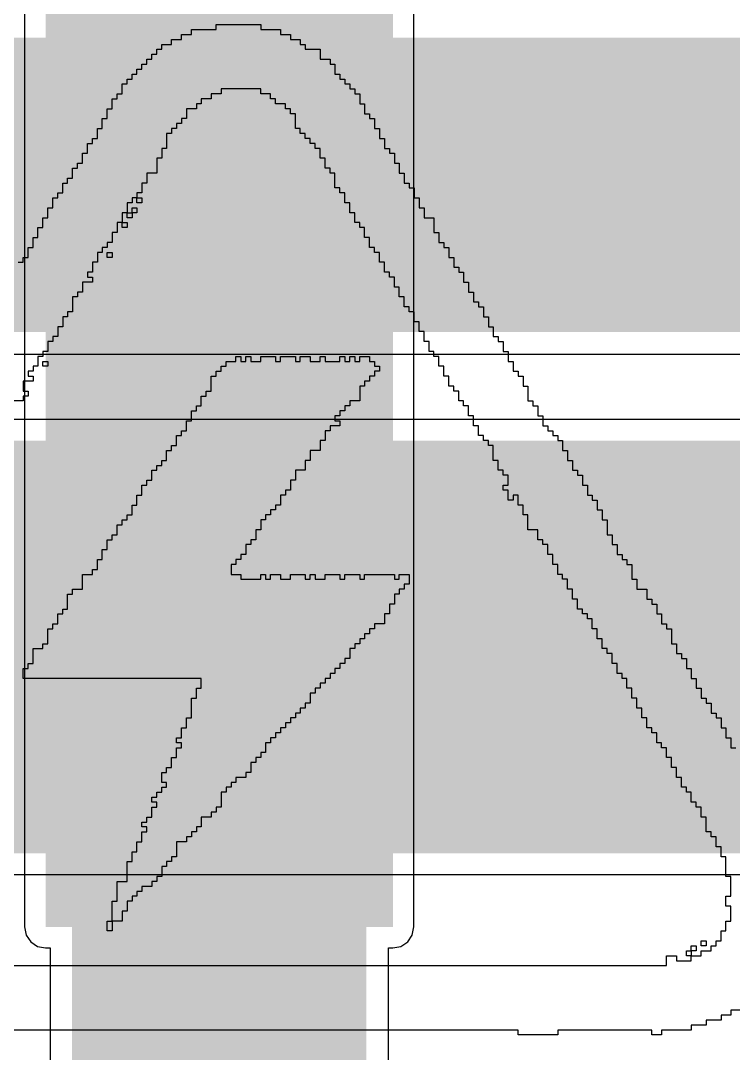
# Model space of a CAD drawing. Header units: millimetres. Extents: x -0.16 to 4.85, y -0.01 to 3.83.
# Drawn here: x 0.8255 to 1.0677, y 0.6961 to 1.0468 of the extents above; entities that cross this region are included whole.
import ezdxf

# ---------------------------------------------------------------- set-up
doc = ezdxf.new("R2010")
doc.units = ezdxf.units.MM
doc.header["$MEASUREMENT"] = 0
for name, color, linetype in [('BottomLayer', 5, 'Continuous'), ('TopLayer', 1, 'Continuous'), ('TopOverlay', 2, 'Continuous')]:
    doc.layers.add(name, color=color, linetype=linetype)

msp = doc.modelspace()

# ---------------------------------------------------------------- hatches: boundary and pattern name
at = {"layer": 'BottomLayer'}
msp.add_hatch(color=5, dxfattribs=at).paths.add_polyline_path([(1.265, 0.90413), (0.75502, 0.90413), (0.75502, 0.764), (1.265, 0.764)])
at = {"layer": 'TopLayer'}
msp.add_hatch(color=1, dxfattribs=at).paths.add_polyline_path([(0.952, 0.739), (0.952, 1.91197), (0.834, 1.91197), (0.834, 0.739)])

# ---------------------------------------------------------------- linework, layer by layer
at = {"layer": 'BottomLayer'}
for p, q in [((0.75681, 0.93351), (1.56603, 0.93351)), ((1.265, 0.91127), (0.75502, 0.91127)), ((0.75502, 0.75686), (1.265, 0.75686))]:
    msp.add_line(p, q, dxfattribs=at)
at = {"layer": 'BottomLayer', "const_width": 0.1}
msp.add_lwpolyline([(0.733, 0.991), (1.58984, 0.991)], dxfattribs=at)
at = {"layer": 'TopLayer'}
for p, q in [((0.82686, 1.82686), (0.82686, 0.739)), ((0.95914, 0.739), (0.95914, 1.11754)), ((0.82686, 0.739), (0.82741, 0.73627)), ((0.95859, 0.73627), (0.95914, 0.739)), ((0.82741, 0.73627), (0.82895, 0.73395)), ((0.82895, 0.73395), (0.83127, 0.73241)), ((0.95473, 0.73241), (0.95705, 0.73395)), ((0.95705, 0.73395), (0.95859, 0.73627)), ((0.83127, 0.73241), (0.834, 0.73186)), ((0.834, 0.73186), (0.83551, 0.73186)), ((0.83551, 0.73186), (0.83551, 0.648)), ((0.95049, 0.67181), (0.95049, 0.73186)), ((0.95049, 0.73186), (0.952, 0.73186)), ((0.952, 0.73186), (0.95473, 0.73241))]:
    msp.add_line(p, q, dxfattribs=at)
at = {"layer": 'TopLayer', "const_width": 0.1}
for points in [[(0.893, 0.648), (0.893, 1.32548)], [(0.893, 0.648), (1.141, 0.4)]]:
    msp.add_lwpolyline(points, dxfattribs=at)
at = {"layer": 'TopLayer', "const_width": 0.05}
msp.add_lwpolyline([(0.868, 0.648, 1), (0.918, 0.648, 1)], format="xyb", close=True, dxfattribs=at)
msp.add_lwpolyline([(0.868, 0.648, 1), (0.918, 0.648, 1)], format="xyb", close=True, dxfattribs=at)
at = {"layer": 'TopOverlay'}
for p, q in [((0.89194, 1.04377), (0.89194, 1.04545)), ((0.89194, 1.04545), (0.90708, 1.04545)), ((0.90708, 1.04545), (0.90708, 1.04377)), ((0.88017, 1.0404), (0.88017, 1.04208)), ((0.88017, 1.04208), (0.88353, 1.04208)), ((0.88353, 1.04208), (0.88353, 1.04377)), ((0.88353, 1.04377), (0.89194, 1.04377)), ((0.90708, 1.04377), (0.91381, 1.04377)), ((0.91381, 1.04377), (0.91381, 1.04208)), ((0.91381, 1.04208), (0.91717, 1.04208)), ((0.91717, 1.04208), (0.91717, 1.0404)), ((0.87344, 1.03704), (0.87344, 1.03872)), ((0.87344, 1.03872), (0.8768, 1.03872)), ((0.8768, 1.03872), (0.8768, 1.0404)), ((0.8768, 1.0404), (0.88017, 1.0404)), ((0.91717, 1.0404), (0.92054, 1.0404)), ((0.92054, 1.0404), (0.92054, 1.03872)), ((0.92054, 1.03872), (0.92222, 1.03872)), ((0.92222, 1.03872), (0.92222, 1.03704)), ((0.87008, 1.03367), (0.87008, 1.03536)), ((0.87008, 1.03536), (0.87176, 1.03536)), ((0.87176, 1.03536), (0.87176, 1.03704)), ((0.87176, 1.03704), (0.87344, 1.03704)), ((0.92222, 1.03704), (0.92726, 1.03704)), ((0.92726, 1.03704), (0.92726, 1.03367)), ((0.86671, 1.03031), (0.86671, 1.03199)), ((0.86671, 1.03199), (0.86839, 1.03199)), ((0.86839, 1.03199), (0.86839, 1.03367)), ((0.86839, 1.03367), (0.87008, 1.03367)), ((0.92726, 1.03367), (0.93063, 1.03367)), ((0.93063, 1.03367), (0.93063, 1.03199)), ((0.93063, 1.03199), (0.93231, 1.03199)), ((0.93231, 1.03199), (0.93231, 1.02863)), ((0.86335, 1.02695), (0.86335, 1.02863)), ((0.86335, 1.02863), (0.86503, 1.02863)), ((0.86503, 1.02863), (0.86503, 1.03031)), ((0.86503, 1.03031), (0.86671, 1.03031)), ((0.93231, 1.02863), (0.93399, 1.02863)), ((0.93399, 1.02863), (0.93399, 1.02695)), ((0.85998, 1.0219), (0.85998, 1.02526)), ((0.85998, 1.02526), (0.86167, 1.02526)), ((0.86167, 1.02526), (0.86167, 1.02695)), ((0.86167, 1.02695), (0.86335, 1.02695)), ((0.93399, 1.02695), (0.93567, 1.02695)), ((0.93567, 1.02695), (0.93567, 1.02526)), ((0.93567, 1.02526), (0.93736, 1.02526)), ((0.93736, 1.02526), (0.93736, 1.02358)), ((0.8583, 1.02022), (0.8583, 1.0219)), ((0.8583, 1.0219), (0.85998, 1.0219)), ((0.89362, 1.0219), (0.89026, 1.0219)), ((0.89026, 1.0219), (0.89026, 1.02022)), ((0.90708, 1.02358), (0.89362, 1.02358)), ((0.89362, 1.02358), (0.89362, 1.0219)), ((0.90708, 1.0219), (0.90708, 1.02358)), ((0.91044, 1.0219), (0.90708, 1.0219)), ((0.91044, 1.02022), (0.91044, 1.0219)), ((0.93736, 1.02358), (0.93904, 1.02358)), ((0.93904, 1.02358), (0.93904, 1.0219)), ((0.93904, 1.0219), (0.94072, 1.0219)), ((0.94072, 1.0219), (0.94072, 1.01854)), ((0.85662, 1.01685), (0.85662, 1.02022)), ((0.85662, 1.02022), (0.8583, 1.02022)), ((0.8869, 1.01854), (0.88521, 1.01854)), ((0.88521, 1.01854), (0.88521, 1.01685)), ((0.89026, 1.02022), (0.8869, 1.02022)), ((0.8869, 1.02022), (0.8869, 1.01854)), ((0.91213, 1.02022), (0.91044, 1.02022)), ((0.91213, 1.01854), (0.91213, 1.02022)), ((0.91549, 1.01854), (0.91213, 1.01854)), ((0.91549, 1.01685), (0.91549, 1.01854)), ((0.94072, 1.01854), (0.9424, 1.01854)), ((0.9424, 1.01854), (0.9424, 1.01517)), ((0.85326, 1.01013), (0.85326, 1.01349)), ((0.85326, 1.01349), (0.85494, 1.01349)), ((0.85494, 1.01349), (0.85494, 1.01685)), ((0.85494, 1.01685), (0.85662, 1.01685)), ((0.88185, 1.01349), (0.88017, 1.01349)), ((0.88017, 1.01349), (0.88017, 1.01181)), ((0.88521, 1.01685), (0.88185, 1.01685)), ((0.88185, 1.01685), (0.88185, 1.01349)), ((0.91717, 1.01685), (0.91549, 1.01685)), ((0.91717, 1.01517), (0.91717, 1.01685)), ((0.91885, 1.01517), (0.91717, 1.01517)), ((0.91885, 1.01013), (0.91885, 1.01517)), ((0.9424, 1.01517), (0.94408, 1.01517)), ((0.94408, 1.01517), (0.94408, 1.01349)), ((0.94408, 1.01349), (0.94577, 1.01349)), ((0.94577, 1.01349), (0.94577, 1.01013)), ((0.85157, 1.00676), (0.85157, 1.01013)), ((0.85157, 1.01013), (0.85326, 1.01013)), ((0.87849, 1.01013), (0.8768, 1.01013)), ((0.8768, 1.01013), (0.8768, 1.00844)), ((0.88017, 1.01181), (0.87849, 1.01181)), ((0.87849, 1.01181), (0.87849, 1.01013)), ((0.92054, 1.01013), (0.91885, 1.01013)), ((0.92054, 1.00844), (0.92054, 1.01013)), ((0.94577, 1.01013), (0.94745, 1.01013)), ((0.94745, 1.01013), (0.94745, 1.00676)), ((0.84989, 1.00508), (0.84989, 1.00676)), ((0.84989, 1.00676), (0.85157, 1.00676)), ((0.8768, 1.00844), (0.87512, 1.00844)), ((0.87512, 1.00844), (0.87512, 1.0034)), ((0.92222, 1.00844), (0.92054, 1.00844)), ((0.92222, 1.00676), (0.92222, 1.00844)), ((0.9239, 1.00676), (0.92222, 1.00676)), ((0.9239, 1.00508), (0.9239, 1.00676)), ((0.94745, 1.00676), (0.94913, 1.00676)), ((0.94913, 1.00676), (0.94913, 1.0034)), ((0.84821, 1.00172), (0.84821, 1.00508)), ((0.84821, 1.00508), (0.84989, 1.00508)), ((0.87512, 1.0034), (0.87344, 1.0034)), ((0.87344, 1.0034), (0.87344, 1.00003)), ((0.92558, 1.00508), (0.9239, 1.00508)), ((0.92558, 1.0034), (0.92558, 1.00508)), ((0.92726, 1.0034), (0.92558, 1.0034)), ((0.92726, 1.00003), (0.92726, 1.0034)), ((0.94913, 1.0034), (0.95081, 1.0034)), ((0.95081, 1.0034), (0.95081, 1.00172)), ((0.84653, 0.99835), (0.84653, 1.00172)), ((0.84653, 1.00172), (0.84821, 1.00172)), ((0.87344, 1.00003), (0.87176, 1.00003)), ((0.87176, 1.00003), (0.87176, 0.99499)), ((0.92895, 1.00003), (0.92726, 1.00003)), ((0.92895, 0.99667), (0.92895, 1.00003)), ((0.95081, 1.00172), (0.95249, 1.00172)), ((0.95249, 1.00172), (0.95249, 0.99835)), ((0.84316, 0.99331), (0.84316, 0.99667)), ((0.84316, 0.99667), (0.84485, 0.99667)), ((0.84485, 0.99667), (0.84485, 0.99835)), ((0.84485, 0.99835), (0.84653, 0.99835)), ((0.93063, 0.99667), (0.92895, 0.99667)), ((0.93063, 0.99499), (0.93063, 0.99667)), ((0.95249, 0.99835), (0.95418, 0.99835)), ((0.95418, 0.99835), (0.95418, 0.99499)), ((0.84148, 0.99162), (0.84148, 0.99331)), ((0.84148, 0.99331), (0.84316, 0.99331)), ((0.87176, 0.99499), (0.86839, 0.99499)), ((0.86839, 0.99499), (0.86839, 0.99162)), ((0.93231, 0.99499), (0.93063, 0.99499)), ((0.93231, 0.98994), (0.93231, 0.99499)), ((0.95418, 0.99499), (0.95586, 0.99499)), ((0.95586, 0.99499), (0.95586, 0.99162)), ((0.8398, 0.98826), (0.8398, 0.99162)), ((0.8398, 0.99162), (0.84148, 0.99162)), ((0.86839, 0.99162), (0.86671, 0.99162)), ((0.86671, 0.99162), (0.86671, 0.98826)), ((0.93399, 0.98994), (0.93231, 0.98994)), ((0.93399, 0.98826), (0.93399, 0.98994)), ((0.95586, 0.99162), (0.95754, 0.99162)), ((0.95754, 0.99162), (0.95754, 0.98994)), ((0.95754, 0.98994), (0.95922, 0.98994)), ((0.95922, 0.98994), (0.95922, 0.98658)), ((0.83644, 0.98321), (0.83644, 0.98658)), ((0.83644, 0.98658), (0.83812, 0.98658)), ((0.83812, 0.98658), (0.83812, 0.98826)), ((0.83812, 0.98826), (0.8398, 0.98826)), ((0.86503, 0.98658), (0.86335, 0.98658)), ((0.86335, 0.98658), (0.86335, 0.9849)), ((0.86671, 0.98826), (0.86503, 0.98826)), ((0.86503, 0.98826), (0.86503, 0.98658)), ((0.86503, 0.98658), (0.86671, 0.98658)), ((0.86503, 0.9849), (0.86503, 0.98658)), ((0.86671, 0.98658), (0.86671, 0.9849)), ((0.93567, 0.98826), (0.93399, 0.98826)), ((0.93567, 0.9849), (0.93567, 0.98826)), ((0.95922, 0.98658), (0.9609, 0.98658)), ((0.9609, 0.98658), (0.9609, 0.98321)), ((0.83475, 0.97985), (0.83475, 0.98321)), ((0.83475, 0.98321), (0.83644, 0.98321)), ((0.86335, 0.9849), (0.86167, 0.9849)), ((0.86167, 0.9849), (0.86167, 0.98153)), ((0.86335, 0.98153), (0.86335, 0.98321)), ((0.86335, 0.98321), (0.86503, 0.98321)), ((0.86671, 0.9849), (0.86503, 0.9849)), ((0.86503, 0.98321), (0.86503, 0.98153)), ((0.93736, 0.9849), (0.93567, 0.9849)), ((0.93736, 0.98153), (0.93736, 0.9849)), ((0.9609, 0.98321), (0.96259, 0.98321)), ((0.96259, 0.98321), (0.96259, 0.97985)), ((0.83307, 0.97649), (0.83307, 0.97985)), ((0.83307, 0.97985), (0.83475, 0.97985)), ((0.86167, 0.98153), (0.85998, 0.98153)), ((0.85998, 0.98153), (0.85998, 0.97817)), ((0.86167, 0.97985), (0.86167, 0.98153)), ((0.86167, 0.98153), (0.86335, 0.98153)), ((0.86335, 0.97985), (0.86167, 0.97985)), ((0.86503, 0.98153), (0.86335, 0.98153)), ((0.86335, 0.98153), (0.86335, 0.97985)), ((0.93904, 0.98153), (0.93736, 0.98153)), ((0.93904, 0.97817), (0.93904, 0.98153)), ((0.96259, 0.97985), (0.96595, 0.97985)), ((0.96595, 0.97985), (0.96595, 0.9748)), ((0.83139, 0.97312), (0.83139, 0.97649)), ((0.83139, 0.97649), (0.83307, 0.97649)), ((0.85998, 0.97817), (0.8583, 0.97817)), ((0.8583, 0.97817), (0.8583, 0.9748)), ((0.85998, 0.97649), (0.85998, 0.97817)), ((0.85998, 0.97817), (0.86167, 0.97817)), ((0.86167, 0.97649), (0.85998, 0.97649)), ((0.86167, 0.97817), (0.86167, 0.97649)), ((0.94072, 0.97817), (0.93904, 0.97817)), ((0.94072, 0.97649), (0.94072, 0.97817)), ((0.9424, 0.97649), (0.94072, 0.97649)), ((0.9424, 0.97312), (0.9424, 0.97649)), ((0.82971, 0.96976), (0.82971, 0.97312)), ((0.82971, 0.97312), (0.83139, 0.97312)), ((0.85662, 0.97144), (0.85494, 0.97144)), ((0.85494, 0.97144), (0.85494, 0.96976)), ((0.8583, 0.9748), (0.85662, 0.9748)), ((0.85662, 0.9748), (0.85662, 0.97144)), ((0.94408, 0.97312), (0.9424, 0.97312)), ((0.94408, 0.96976), (0.94408, 0.97312)), ((0.96595, 0.9748), (0.96763, 0.9748)), ((0.96763, 0.9748), (0.96763, 0.97144)), ((0.96763, 0.97144), (0.96931, 0.97144)), ((0.96931, 0.97144), (0.96931, 0.96976)), ((0.82803, 0.96639), (0.82803, 0.96976)), ((0.82803, 0.96976), (0.82971, 0.96976)), ((0.85326, 0.96808), (0.85157, 0.96808)), ((0.85157, 0.96808), (0.85157, 0.96471)), ((0.85494, 0.96976), (0.85326, 0.96976)), ((0.85326, 0.96976), (0.85326, 0.96808)), ((0.85494, 0.96639), (0.85494, 0.96808)), ((0.85494, 0.96808), (0.85662, 0.96808)), ((0.85662, 0.96808), (0.85662, 0.96639)), ((0.94577, 0.96976), (0.94408, 0.96976)), ((0.94577, 0.96808), (0.94577, 0.96976)), ((0.94745, 0.96808), (0.94577, 0.96808)), ((0.94745, 0.96471), (0.94745, 0.96808)), ((0.96931, 0.96976), (0.971, 0.96976)), ((0.971, 0.96976), (0.971, 0.96639)), ((0.82466, 0.96471), (0.82634, 0.96471)), ((0.82634, 0.96471), (0.82634, 0.96639)), ((0.82634, 0.96639), (0.82803, 0.96639)), ((0.85157, 0.96471), (0.84989, 0.96471)), ((0.84989, 0.96471), (0.84989, 0.96135)), ((0.85662, 0.96639), (0.85494, 0.96639)), ((0.94913, 0.96471), (0.94745, 0.96471)), ((0.94913, 0.96135), (0.94913, 0.96471)), ((0.971, 0.96639), (0.97268, 0.96639)), ((0.97268, 0.96639), (0.97268, 0.96303)), ((0.84989, 0.96135), (0.84821, 0.96135)), ((0.84821, 0.96135), (0.84821, 0.95967)), ((0.95081, 0.96135), (0.94913, 0.96135)), ((0.95081, 0.95967), (0.95081, 0.96135)), ((0.97268, 0.96303), (0.97436, 0.96303)), ((0.97436, 0.96303), (0.97436, 0.96135)), ((0.97436, 0.96135), (0.97604, 0.96135)), ((0.97604, 0.96135), (0.97604, 0.95798)), ((0.84989, 0.95798), (0.84653, 0.95798)), ((0.84653, 0.95798), (0.84653, 0.95462)), ((0.84821, 0.95967), (0.84989, 0.95967)), ((0.84989, 0.95967), (0.84989, 0.95798)), ((0.95249, 0.95967), (0.95081, 0.95967)), ((0.95249, 0.9563), (0.95249, 0.95967)), ((0.97604, 0.95798), (0.97772, 0.95798)), ((0.97772, 0.95798), (0.97772, 0.95462)), ((0.84653, 0.95462), (0.84485, 0.95462)), ((0.84485, 0.95462), (0.84485, 0.95294)), ((0.95418, 0.9563), (0.95249, 0.9563)), ((0.95418, 0.95294), (0.95418, 0.9563)), ((0.97772, 0.95462), (0.97941, 0.95462)), ((0.97941, 0.95462), (0.97941, 0.95126)), ((0.84485, 0.95294), (0.84316, 0.95294)), ((0.84316, 0.95294), (0.84316, 0.94789)), ((0.95586, 0.95294), (0.95418, 0.95294)), ((0.95586, 0.94957), (0.95586, 0.95294)), ((0.97941, 0.95126), (0.98109, 0.95126)), ((0.98109, 0.95126), (0.98109, 0.94957)), ((0.84316, 0.94789), (0.84148, 0.94789)), ((0.84148, 0.94789), (0.84148, 0.94621)), ((0.95754, 0.94957), (0.95586, 0.94957)), ((0.95754, 0.94789), (0.95754, 0.94957)), ((0.95922, 0.94789), (0.95754, 0.94789)), ((0.95922, 0.94453), (0.95922, 0.94789)), ((0.98109, 0.94957), (0.98277, 0.94957)), ((0.98277, 0.94957), (0.98277, 0.94621)), ((0.84148, 0.94621), (0.8398, 0.94621)), ((0.8398, 0.94621), (0.8398, 0.94285)), ((0.9609, 0.94453), (0.95922, 0.94453)), ((0.9609, 0.94116), (0.9609, 0.94453)), ((0.98277, 0.94621), (0.98445, 0.94621)), ((0.98445, 0.94621), (0.98445, 0.94285)), ((0.8398, 0.94285), (0.83812, 0.94285)), ((0.83812, 0.94285), (0.83812, 0.93948)), ((0.96259, 0.94116), (0.9609, 0.94116)), ((0.96259, 0.9378), (0.96259, 0.94116)), ((0.98445, 0.94285), (0.98613, 0.94285)), ((0.98613, 0.94285), (0.98613, 0.93948)), ((0.83644, 0.9378), (0.83475, 0.9378)), ((0.83475, 0.9378), (0.83475, 0.93444)), ((0.83812, 0.93948), (0.83644, 0.93948)), ((0.83644, 0.93948), (0.83644, 0.9378)), ((0.96427, 0.9378), (0.96259, 0.9378)), ((0.96427, 0.93444), (0.96427, 0.9378)), ((0.98613, 0.93948), (0.98782, 0.93948)), ((0.98782, 0.93948), (0.98782, 0.9378)), ((0.98782, 0.9378), (0.9895, 0.9378)), ((0.9895, 0.9378), (0.9895, 0.93444)), ((0.83475, 0.93444), (0.83307, 0.93444)), ((0.83307, 0.93444), (0.83307, 0.93275)), ((0.96595, 0.93444), (0.96427, 0.93444)), ((0.96595, 0.93275), (0.96595, 0.93444)), ((0.9895, 0.93444), (0.99118, 0.93444)), ((0.99118, 0.93444), (0.99118, 0.93107)), ((0.83139, 0.92939), (0.82971, 0.92939)), ((0.82971, 0.92939), (0.82971, 0.92771)), ((0.83307, 0.93275), (0.83139, 0.93275)), ((0.83139, 0.93275), (0.83139, 0.92939)), ((0.83307, 0.92939), (0.83307, 0.93107)), ((0.83307, 0.93107), (0.83475, 0.93107)), ((0.83475, 0.92939), (0.83307, 0.92939)), ((0.83475, 0.93107), (0.83475, 0.92939)), ((0.89362, 0.92771), (0.89362, 0.92939)), ((0.89362, 0.92939), (0.89531, 0.92939)), ((0.89531, 0.92939), (0.89531, 0.93107)), ((0.89531, 0.93107), (0.89867, 0.93107)), ((0.89867, 0.93107), (0.89867, 0.93275)), ((0.89867, 0.93275), (0.90035, 0.93275)), ((0.90035, 0.93275), (0.90035, 0.93107)), ((0.90035, 0.93107), (0.90203, 0.93107)), ((0.90203, 0.93107), (0.90203, 0.93275)), ((0.90203, 0.93275), (0.90372, 0.93275)), ((0.90372, 0.93275), (0.90372, 0.93107)), ((0.90372, 0.93107), (0.90708, 0.93107)), ((0.90708, 0.93107), (0.90708, 0.93275)), ((0.90708, 0.93275), (0.91213, 0.93275)), ((0.91213, 0.93275), (0.91213, 0.93107)), ((0.91213, 0.93107), (0.91381, 0.93107)), ((0.91381, 0.93107), (0.91381, 0.93275)), ((0.91381, 0.93275), (0.91885, 0.93275)), ((0.91885, 0.93275), (0.91885, 0.93107)), ((0.91885, 0.93107), (0.92054, 0.93107)), ((0.92054, 0.93107), (0.92054, 0.93275)), ((0.92054, 0.93275), (0.9239, 0.93275)), ((0.9239, 0.93275), (0.9239, 0.93107)), ((0.9239, 0.93107), (0.92726, 0.93107)), ((0.92726, 0.93107), (0.92726, 0.93275)), ((0.92726, 0.93275), (0.92895, 0.93275)), ((0.92895, 0.93275), (0.92895, 0.93107)), ((0.92895, 0.93107), (0.93399, 0.93107)), ((0.93399, 0.93107), (0.93399, 0.93275)), ((0.93399, 0.93275), (0.93567, 0.93275)), ((0.93567, 0.93275), (0.93567, 0.93107)), ((0.93567, 0.93107), (0.93736, 0.93107)), ((0.93736, 0.93107), (0.93736, 0.93275)), ((0.93736, 0.93275), (0.93904, 0.93275)), ((0.93904, 0.93275), (0.93904, 0.93107)), ((0.93904, 0.93107), (0.94072, 0.93107)), ((0.94072, 0.93107), (0.94072, 0.93275)), ((0.94072, 0.93275), (0.94408, 0.93275)), ((0.94408, 0.93275), (0.94408, 0.93107)), ((0.94408, 0.93107), (0.94577, 0.93107)), ((0.94577, 0.93107), (0.94577, 0.92939)), ((0.94577, 0.92939), (0.94745, 0.92939)), ((0.94745, 0.92939), (0.94745, 0.92771)), ((0.96763, 0.93275), (0.96595, 0.93275)), ((0.96763, 0.92939), (0.96763, 0.93275)), ((0.96931, 0.92939), (0.96763, 0.92939)), ((0.96931, 0.92603), (0.96931, 0.92939)), ((0.99118, 0.93107), (0.99286, 0.93107)), ((0.99286, 0.93107), (0.99286, 0.92771)), ((0.82971, 0.92771), (0.82803, 0.92771)), ((0.82803, 0.92771), (0.82803, 0.92603)), ((0.82803, 0.92603), (0.82971, 0.92603)), ((0.82971, 0.92603), (0.82971, 0.92434)), ((0.89026, 0.92098), (0.89026, 0.92603)), ((0.89026, 0.92603), (0.89194, 0.92603)), ((0.89194, 0.92603), (0.89194, 0.92771)), ((0.89194, 0.92771), (0.89362, 0.92771)), ((0.94577, 0.92603), (0.94408, 0.92603)), ((0.94408, 0.92603), (0.94408, 0.92434)), ((0.94745, 0.92771), (0.94577, 0.92771)), ((0.94577, 0.92771), (0.94577, 0.92603)), ((0.971, 0.92603), (0.96931, 0.92603)), ((0.971, 0.92266), (0.971, 0.92603)), ((0.99286, 0.92771), (0.99454, 0.92771)), ((0.99454, 0.92771), (0.99454, 0.92603)), ((0.99454, 0.92603), (0.99623, 0.92603)), ((0.99623, 0.92603), (0.99623, 0.92266)), ((0.82971, 0.92434), (0.82634, 0.92434)), ((0.82634, 0.92434), (0.82634, 0.92098)), ((0.9424, 0.92266), (0.94072, 0.92266)), ((0.94072, 0.92266), (0.94072, 0.91762)), ((0.94408, 0.92434), (0.9424, 0.92434)), ((0.9424, 0.92434), (0.9424, 0.92266)), ((0.97268, 0.92266), (0.971, 0.92266)), ((0.97268, 0.92098), (0.97268, 0.92266)), ((0.99623, 0.92266), (0.99791, 0.92266)), ((0.99791, 0.92266), (0.99791, 0.91762)), ((0.82634, 0.92098), (0.82803, 0.92098)), ((0.82803, 0.9193), (0.82634, 0.9193)), ((0.82634, 0.9193), (0.82634, 0.91762)), ((0.82803, 0.92098), (0.82803, 0.9193)), ((0.8869, 0.91593), (0.8869, 0.9193)), ((0.8869, 0.9193), (0.88858, 0.9193)), ((0.88858, 0.9193), (0.88858, 0.92098)), ((0.88858, 0.92098), (0.89026, 0.92098)), ((0.97436, 0.92098), (0.97268, 0.92098)), ((0.97436, 0.91762), (0.97436, 0.92098)), ((0.82634, 0.91762), (0.82298, 0.91762)), ((0.88521, 0.91425), (0.88521, 0.91593)), ((0.88521, 0.91593), (0.8869, 0.91593)), ((0.93736, 0.91593), (0.93567, 0.91593)), ((0.93567, 0.91593), (0.93567, 0.91425)), ((0.94072, 0.91762), (0.93736, 0.91762)), ((0.93736, 0.91762), (0.93736, 0.91593)), ((0.97604, 0.91762), (0.97436, 0.91762)), ((0.97604, 0.91593), (0.97604, 0.91762)), ((0.97772, 0.91593), (0.97604, 0.91593)), ((0.97772, 0.91257), (0.97772, 0.91593)), ((0.99791, 0.91762), (0.99959, 0.91762)), ((0.99959, 0.91762), (0.99959, 0.91593)), ((0.99959, 0.91593), (1.00127, 0.91593)), ((1.00127, 0.91593), (1.00127, 0.91257)), ((0.88353, 0.91089), (0.88353, 0.91425)), ((0.88353, 0.91425), (0.88521, 0.91425)), ((0.93399, 0.91257), (0.93231, 0.91257)), ((0.93231, 0.91257), (0.93231, 0.91089)), ((0.93567, 0.91425), (0.93399, 0.91425)), ((0.93399, 0.91425), (0.93399, 0.91257)), ((0.97941, 0.91257), (0.97772, 0.91257)), ((0.97941, 0.90921), (0.97941, 0.91257)), ((1.00127, 0.91257), (1.00295, 0.91257)), ((1.00295, 0.91257), (1.00295, 0.90921)), ((0.88185, 0.90752), (0.88185, 0.91089)), ((0.88185, 0.91089), (0.88353, 0.91089)), ((0.93399, 0.90921), (0.93063, 0.90921)), ((0.93063, 0.90921), (0.93063, 0.90752)), ((0.93231, 0.91089), (0.93399, 0.91089)), ((0.93399, 0.91089), (0.93399, 0.90921)), ((0.98109, 0.90921), (0.97941, 0.90921)), ((0.98109, 0.90584), (0.98109, 0.90921)), ((1.00295, 0.90921), (1.00464, 0.90921)), ((1.00464, 0.90921), (1.00464, 0.90752)), ((0.87849, 0.90248), (0.87849, 0.90584)), ((0.87849, 0.90584), (0.88017, 0.90584)), ((0.88017, 0.90584), (0.88017, 0.90752)), ((0.88017, 0.90752), (0.88185, 0.90752)), ((0.93063, 0.90752), (0.92895, 0.90752)), ((0.92895, 0.90752), (0.92895, 0.90416)), ((0.98277, 0.90584), (0.98109, 0.90584)), ((0.98277, 0.90416), (0.98277, 0.90584)), ((1.00464, 0.90752), (1.00632, 0.90752)), ((1.00632, 0.90752), (1.00632, 0.90584)), ((1.00632, 0.90584), (1.008, 0.90584)), ((1.008, 0.90584), (1.008, 0.90416)), ((0.8768, 0.9008), (0.8768, 0.90248)), ((0.8768, 0.90248), (0.87849, 0.90248)), ((0.92895, 0.90416), (0.92726, 0.90416)), ((0.92726, 0.90416), (0.92726, 0.9008)), ((0.98445, 0.90416), (0.98277, 0.90416)), ((0.98445, 0.90248), (0.98445, 0.90416)), ((0.98613, 0.90248), (0.98445, 0.90248)), ((0.98613, 0.89743), (0.98613, 0.90248)), ((1.008, 0.90416), (1.00968, 0.90416)), ((1.00968, 0.90416), (1.00968, 0.9008)), ((0.87512, 0.89743), (0.87512, 0.9008)), ((0.87512, 0.9008), (0.8768, 0.9008)), ((0.92726, 0.9008), (0.9239, 0.9008)), ((0.9239, 0.9008), (0.9239, 0.89743)), ((1.00968, 0.9008), (1.01136, 0.9008)), ((1.01136, 0.9008), (1.01136, 0.89743)), ((0.87176, 0.89407), (0.87176, 0.89575)), ((0.87176, 0.89575), (0.87344, 0.89575)), ((0.87344, 0.89575), (0.87344, 0.89743)), ((0.87344, 0.89743), (0.87512, 0.89743)), ((0.9239, 0.89743), (0.92222, 0.89743)), ((0.92222, 0.89743), (0.92222, 0.89407)), ((0.98782, 0.89743), (0.98613, 0.89743)), ((0.98782, 0.89407), (0.98782, 0.89743)), ((1.01136, 0.89743), (1.01305, 0.89743)), ((1.01305, 0.89743), (1.01305, 0.89407)), ((0.87008, 0.8907), (0.87008, 0.89407)), ((0.87008, 0.89407), (0.87176, 0.89407)), ((0.92222, 0.89407), (0.91885, 0.89407)), ((0.91885, 0.89407), (0.91885, 0.8907)), ((0.9895, 0.89407), (0.98782, 0.89407)), ((0.9895, 0.89238), (0.9895, 0.89407)), ((0.99118, 0.89238), (0.9895, 0.89238)), ((0.99118, 0.88902), (0.99118, 0.89238)), ((1.01305, 0.89407), (1.01473, 0.89407)), ((1.01473, 0.89407), (1.01473, 0.89238)), ((1.01473, 0.89238), (1.01641, 0.89238)), ((1.01641, 0.89238), (1.01641, 0.88902)), ((0.86671, 0.88566), (0.86671, 0.88902)), ((0.86671, 0.88902), (0.86839, 0.88902)), ((0.86839, 0.88902), (0.86839, 0.8907)), ((0.86839, 0.8907), (0.87008, 0.8907)), ((0.91717, 0.88734), (0.91549, 0.88734)), ((0.91549, 0.88734), (0.91549, 0.88566)), ((0.91885, 0.8907), (0.91717, 0.8907)), ((0.91717, 0.8907), (0.91717, 0.88734)), ((0.9895, 0.88734), (0.9895, 0.88902)), ((0.9895, 0.88902), (0.99118, 0.88902)), ((0.99118, 0.88734), (0.9895, 0.88734)), ((0.99118, 0.88397), (0.99118, 0.88734)), ((1.01641, 0.88902), (1.01809, 0.88902)), ((1.01809, 0.88902), (1.01809, 0.88566)), ((0.86503, 0.88229), (0.86503, 0.88566)), ((0.86503, 0.88566), (0.86671, 0.88566)), ((0.91549, 0.88566), (0.91381, 0.88566)), ((0.91381, 0.88566), (0.91381, 0.88229)), ((0.99286, 0.88397), (0.99118, 0.88397)), ((0.99454, 0.88566), (0.99286, 0.88566)), ((0.99286, 0.88566), (0.99286, 0.88397)), ((0.99454, 0.88229), (0.99454, 0.88566)), ((1.01809, 0.88566), (1.01977, 0.88566)), ((1.01977, 0.88566), (1.01977, 0.88397)), ((1.01977, 0.88397), (1.02146, 0.88397)), ((1.02146, 0.88397), (1.02146, 0.88061)), ((0.86335, 0.87893), (0.86335, 0.88229)), ((0.86335, 0.88229), (0.86503, 0.88229)), ((0.91213, 0.88061), (0.91044, 0.88061)), ((0.91044, 0.88061), (0.91044, 0.87893)), ((0.91381, 0.88229), (0.91213, 0.88229)), ((0.91213, 0.88229), (0.91213, 0.88061)), ((0.99623, 0.88229), (0.99454, 0.88229)), ((0.99623, 0.87893), (0.99623, 0.88229)), ((1.02146, 0.88061), (1.02314, 0.88061)), ((1.02314, 0.88061), (1.02314, 0.87725)), ((0.85998, 0.87556), (0.85998, 0.87725)), ((0.85998, 0.87725), (0.86167, 0.87725)), ((0.86167, 0.87725), (0.86167, 0.87893)), ((0.86167, 0.87893), (0.86335, 0.87893)), ((0.90876, 0.87725), (0.90708, 0.87725)), ((0.90708, 0.87725), (0.90708, 0.87388)), ((0.91044, 0.87893), (0.90876, 0.87893)), ((0.90876, 0.87893), (0.90876, 0.87725)), ((0.99791, 0.87893), (0.99623, 0.87893)), ((0.99791, 0.87388), (0.99791, 0.87893)), ((1.02314, 0.87725), (1.02482, 0.87725)), ((1.02482, 0.87725), (1.02482, 0.8722)), ((0.8583, 0.8722), (0.8583, 0.87556)), ((0.8583, 0.87556), (0.85998, 0.87556)), ((0.90708, 0.87388), (0.9054, 0.87388)), ((0.9054, 0.87388), (0.9054, 0.87052)), ((1.00127, 0.87388), (0.99791, 0.87388)), ((1.00127, 0.87052), (1.00127, 0.87388)), ((0.85494, 0.86715), (0.85494, 0.87052)), ((0.85494, 0.87052), (0.85662, 0.87052)), ((0.85662, 0.87052), (0.85662, 0.8722)), ((0.85662, 0.8722), (0.8583, 0.8722)), ((0.9054, 0.87052), (0.90372, 0.87052)), ((0.90372, 0.87052), (0.90372, 0.86884)), ((1.00295, 0.87052), (1.00127, 0.87052)), ((1.00295, 0.86884), (1.00295, 0.87052)), ((1.02482, 0.8722), (1.0265, 0.8722)), ((1.0265, 0.8722), (1.0265, 0.86884)), ((0.85326, 0.86379), (0.85326, 0.86715)), ((0.85326, 0.86715), (0.85494, 0.86715)), ((0.90372, 0.86884), (0.90203, 0.86884)), ((0.90203, 0.86884), (0.90203, 0.86547)), ((1.00464, 0.86884), (1.00295, 0.86884)), ((1.00464, 0.86547), (1.00464, 0.86884)), ((1.0265, 0.86884), (1.02818, 0.86884)), ((1.02818, 0.86884), (1.02818, 0.86547)), ((0.85157, 0.86043), (0.85157, 0.86379)), ((0.85157, 0.86379), (0.85326, 0.86379)), ((0.90035, 0.86379), (0.89867, 0.86379)), ((0.89867, 0.86379), (0.89867, 0.86211)), ((0.90203, 0.86547), (0.90035, 0.86547)), ((0.90035, 0.86547), (0.90035, 0.86379)), ((1.00632, 0.86547), (1.00464, 0.86547)), ((1.00632, 0.86211), (1.00632, 0.86547)), ((1.02818, 0.86547), (1.02987, 0.86547)), ((1.02987, 0.86547), (1.02987, 0.86379)), ((1.02987, 0.86379), (1.03155, 0.86379)), ((1.03155, 0.86379), (1.03155, 0.86211)), ((0.84989, 0.85874), (0.84989, 0.86043)), ((0.84989, 0.86043), (0.85157, 0.86043)), ((0.89867, 0.86211), (0.89699, 0.86211)), ((0.89699, 0.86211), (0.89699, 0.85874)), ((1.008, 0.86211), (1.00632, 0.86211)), ((1.008, 0.85874), (1.008, 0.86211)), ((1.03155, 0.86211), (1.03323, 0.86211)), ((1.03323, 0.86211), (1.03323, 0.85706)), ((0.84653, 0.8537), (0.84653, 0.85874)), ((0.84653, 0.85874), (0.84989, 0.85874)), ((0.89699, 0.85874), (0.90035, 0.85874)), ((0.90035, 0.85874), (0.90035, 0.85706)), ((0.90035, 0.85706), (0.90708, 0.85706)), ((0.90708, 0.85706), (0.90708, 0.85874)), ((0.90708, 0.85874), (0.90876, 0.85874)), ((0.90876, 0.85874), (0.90876, 0.85706)), ((0.90876, 0.85706), (0.91044, 0.85706)), ((0.91044, 0.85706), (0.91044, 0.85874)), ((0.91044, 0.85874), (0.91381, 0.85874)), ((0.91381, 0.85874), (0.91381, 0.85706)), ((0.91381, 0.85706), (0.91717, 0.85706)), ((0.91717, 0.85706), (0.91717, 0.85874)), ((0.91717, 0.85874), (0.92222, 0.85874)), ((0.92222, 0.85874), (0.92222, 0.85706)), ((0.92222, 0.85706), (0.9239, 0.85706)), ((0.9239, 0.85706), (0.9239, 0.85874)), ((0.9239, 0.85874), (0.92558, 0.85874)), ((0.92558, 0.85874), (0.92558, 0.85706)), ((0.92558, 0.85706), (0.92895, 0.85706)), ((0.92895, 0.85706), (0.92895, 0.85874)), ((0.92895, 0.85874), (0.93399, 0.85874)), ((0.93399, 0.85874), (0.93399, 0.85706)), ((0.93399, 0.85706), (0.93567, 0.85706)), ((0.93567, 0.85706), (0.93567, 0.85874)), ((0.93567, 0.85874), (0.94072, 0.85874)), ((0.94072, 0.85874), (0.94072, 0.85706)), ((0.94072, 0.85706), (0.9424, 0.85706)), ((0.9424, 0.85706), (0.9424, 0.85874)), ((0.9424, 0.85874), (0.95249, 0.85874)), ((0.95249, 0.85874), (0.95249, 0.85706)), ((0.95249, 0.85706), (0.95418, 0.85706)), ((0.95418, 0.85706), (0.95418, 0.85874)), ((0.95418, 0.85874), (0.95754, 0.85874)), ((0.95754, 0.85874), (0.95754, 0.85538)), ((1.00968, 0.85874), (1.008, 0.85874)), ((1.00968, 0.85706), (1.00968, 0.85874)), ((1.01136, 0.85706), (1.00968, 0.85706)), ((1.01136, 0.8537), (1.01136, 0.85706)), ((1.03323, 0.85706), (1.03491, 0.85706)), ((1.03491, 0.85706), (1.03491, 0.8537)), ((0.84316, 0.85202), (0.84316, 0.8537)), ((0.84316, 0.8537), (0.84653, 0.8537)), ((0.95586, 0.8537), (0.95418, 0.8537)), ((0.95418, 0.8537), (0.95418, 0.85202)), ((0.95754, 0.85538), (0.95586, 0.85538)), ((0.95586, 0.85538), (0.95586, 0.8537)), ((1.01305, 0.8537), (1.01136, 0.8537)), ((1.01305, 0.85033), (1.01305, 0.8537)), ((1.03491, 0.8537), (1.03828, 0.8537)), ((1.03828, 0.8537), (1.03828, 0.85033)), ((0.84148, 0.84697), (0.84148, 0.85202)), ((0.84148, 0.85202), (0.84316, 0.85202)), ((0.95249, 0.84865), (0.95081, 0.84865)), ((0.95081, 0.84865), (0.95081, 0.84529)), ((0.95418, 0.85202), (0.95249, 0.85202)), ((0.95249, 0.85202), (0.95249, 0.84865)), ((1.01473, 0.85033), (1.01305, 0.85033)), ((1.01473, 0.84697), (1.01473, 0.85033)), ((1.03828, 0.85033), (1.03996, 0.85033)), ((1.03996, 0.85033), (1.03996, 0.84865)), ((1.03996, 0.84865), (1.04164, 0.84865)), ((1.04164, 0.84865), (1.04164, 0.84529)), ((0.83812, 0.84192), (0.83812, 0.84529)), ((0.83812, 0.84529), (0.8398, 0.84529)), ((0.8398, 0.84529), (0.8398, 0.84697)), ((0.8398, 0.84697), (0.84148, 0.84697)), ((0.95081, 0.84529), (0.94913, 0.84529)), ((0.94913, 0.84529), (0.94913, 0.84192)), ((1.01641, 0.84697), (1.01473, 0.84697)), ((1.01641, 0.84529), (1.01641, 0.84697)), ((1.01809, 0.84529), (1.01641, 0.84529)), ((1.01809, 0.84361), (1.01809, 0.84529)), ((1.04164, 0.84529), (1.04332, 0.84529)), ((1.04332, 0.84529), (1.04332, 0.84192)), ((0.83644, 0.84024), (0.83644, 0.84192)), ((0.83644, 0.84192), (0.83812, 0.84192)), ((0.94913, 0.84192), (0.94577, 0.84192)), ((0.94577, 0.84192), (0.94577, 0.84024)), ((1.01977, 0.84361), (1.01809, 0.84361)), ((1.01977, 0.84024), (1.01977, 0.84361)), ((1.04332, 0.84192), (1.045, 0.84192)), ((1.045, 0.84192), (1.045, 0.84024)), ((0.83475, 0.8352), (0.83475, 0.84024)), ((0.83475, 0.84024), (0.83644, 0.84024)), ((0.94408, 0.83856), (0.9424, 0.83856)), ((0.9424, 0.83856), (0.9424, 0.83688)), ((0.94577, 0.84024), (0.94408, 0.84024)), ((0.94408, 0.84024), (0.94408, 0.83856)), ((1.02146, 0.84024), (1.01977, 0.84024)), ((1.02146, 0.83688), (1.02146, 0.84024)), ((1.045, 0.84024), (1.04669, 0.84024)), ((1.04669, 0.84024), (1.04669, 0.8352)), ((0.83307, 0.83351), (0.83307, 0.8352)), ((0.83307, 0.8352), (0.83475, 0.8352)), ((0.94072, 0.8352), (0.93904, 0.8352)), ((0.93904, 0.8352), (0.93904, 0.83351)), ((0.9424, 0.83688), (0.94072, 0.83688)), ((0.94072, 0.83688), (0.94072, 0.8352)), ((1.02314, 0.83688), (1.02146, 0.83688)), ((1.02314, 0.83351), (1.02314, 0.83688)), ((1.04669, 0.8352), (1.04837, 0.8352)), ((1.04837, 0.8352), (1.04837, 0.83183)), ((0.82971, 0.82847), (0.82971, 0.83351)), ((0.82971, 0.83351), (0.83307, 0.83351)), ((0.93904, 0.83351), (0.93736, 0.83351)), ((0.93736, 0.83351), (0.93736, 0.83015)), ((1.02482, 0.83351), (1.02314, 0.83351)), ((1.02482, 0.83183), (1.02482, 0.83351)), ((1.0265, 0.83183), (1.02482, 0.83183)), ((1.0265, 0.82847), (1.0265, 0.83183)), ((1.04837, 0.83183), (1.05005, 0.83183)), ((1.05005, 0.83183), (1.05005, 0.83015)), ((0.82803, 0.82679), (0.82803, 0.82847)), ((0.82803, 0.82847), (0.82971, 0.82847)), ((0.93567, 0.82847), (0.93399, 0.82847)), ((0.93399, 0.82847), (0.93399, 0.82679)), ((0.93736, 0.83015), (0.93567, 0.83015)), ((0.93567, 0.83015), (0.93567, 0.82847)), ((1.02818, 0.82847), (1.0265, 0.82847)), ((1.02818, 0.8251), (1.02818, 0.82847)), ((1.05005, 0.83015), (1.05173, 0.83015)), ((1.05173, 0.83015), (1.05173, 0.82679)), ((0.82634, 0.82342), (0.82634, 0.82679)), ((0.82634, 0.82679), (0.82803, 0.82679)), ((0.93231, 0.8251), (0.93063, 0.8251)), ((0.93063, 0.8251), (0.93063, 0.82342)), ((0.93399, 0.82679), (0.93231, 0.82679)), ((0.93231, 0.82679), (0.93231, 0.8251)), ((1.02987, 0.8251), (1.02818, 0.8251)), ((1.02987, 0.82342), (1.02987, 0.8251)), ((1.05173, 0.82679), (1.05341, 0.82679)), ((1.05341, 0.82679), (1.05341, 0.82342)), ((0.8869, 0.82342), (0.82634, 0.82342)), ((0.8869, 0.82006), (0.8869, 0.82342)), ((0.92895, 0.82174), (0.92726, 0.82174)), ((0.92726, 0.82174), (0.92726, 0.82006)), ((0.93063, 0.82342), (0.92895, 0.82342)), ((0.92895, 0.82342), (0.92895, 0.82174)), ((1.03155, 0.82342), (1.02987, 0.82342)), ((1.03155, 0.82006), (1.03155, 0.82342)), ((1.05341, 0.82342), (1.0551, 0.82342)), ((1.0551, 0.82342), (1.0551, 0.82006)), ((0.88521, 0.81669), (0.88521, 0.82006)), ((0.88521, 0.82006), (0.8869, 0.82006)), ((0.92558, 0.81838), (0.9239, 0.81838)), ((0.9239, 0.81838), (0.9239, 0.81501)), ((0.92726, 0.82006), (0.92558, 0.82006)), ((0.92558, 0.82006), (0.92558, 0.81838)), ((1.03323, 0.82006), (1.03155, 0.82006)), ((1.03323, 0.81669), (1.03323, 0.82006)), ((1.0551, 0.82006), (1.05678, 0.82006)), ((1.05678, 0.82006), (1.05678, 0.81669)), ((0.88353, 0.80997), (0.88353, 0.81669)), ((0.88353, 0.81669), (0.88521, 0.81669)), ((0.9239, 0.81501), (0.92222, 0.81501)), ((0.92222, 0.81501), (0.92222, 0.81333)), ((1.03491, 0.81669), (1.03323, 0.81669)), ((1.03491, 0.81333), (1.03491, 0.81669)), ((1.05678, 0.81669), (1.05846, 0.81669)), ((1.05846, 0.81669), (1.05846, 0.81501)), ((1.05846, 0.81501), (1.06014, 0.81501)), ((1.06014, 0.81501), (1.06014, 0.81165)), ((0.92054, 0.81165), (0.91885, 0.81165)), ((0.91885, 0.81165), (0.91885, 0.80997)), ((0.92222, 0.81333), (0.92054, 0.81333)), ((0.92054, 0.81333), (0.92054, 0.81165)), ((1.03659, 0.81333), (1.03491, 0.81333)), ((1.03659, 0.80997), (1.03659, 0.81333)), ((1.06014, 0.81165), (1.06182, 0.81165)), ((1.06182, 0.81165), (1.06182, 0.80997)), ((0.88017, 0.80324), (0.88017, 0.8066)), ((0.88017, 0.8066), (0.88185, 0.8066)), ((0.88185, 0.8066), (0.88185, 0.80997)), ((0.88185, 0.80997), (0.88353, 0.80997)), ((0.91549, 0.8066), (0.91381, 0.8066)), ((0.91381, 0.8066), (0.91381, 0.80492)), ((0.91717, 0.80828), (0.91549, 0.80828)), ((0.91549, 0.80828), (0.91549, 0.8066)), ((0.91885, 0.80997), (0.91717, 0.80997)), ((0.91717, 0.80997), (0.91717, 0.80828)), ((1.03828, 0.80997), (1.03659, 0.80997)), ((1.03828, 0.8066), (1.03828, 0.80997)), ((1.03996, 0.8066), (1.03828, 0.8066)), ((1.03996, 0.80492), (1.03996, 0.8066)), ((1.06182, 0.80997), (1.06351, 0.80997)), ((1.06351, 0.80997), (1.06351, 0.8066)), ((1.06351, 0.8066), (1.06519, 0.8066)), ((1.06519, 0.8066), (1.06519, 0.80324)), ((0.87849, 0.80156), (0.87849, 0.80324)), ((0.87849, 0.80324), (0.88017, 0.80324)), ((0.91213, 0.80324), (0.91044, 0.80324)), ((0.91044, 0.80324), (0.91044, 0.80156)), ((0.91381, 0.80492), (0.91213, 0.80492)), ((0.91213, 0.80492), (0.91213, 0.80324)), ((1.04164, 0.80492), (1.03996, 0.80492)), ((1.04164, 0.80156), (1.04164, 0.80492)), ((1.06519, 0.80324), (1.06687, 0.80324)), ((1.06687, 0.80324), (1.06687, 0.79987)), ((0.88017, 0.80156), (0.87849, 0.80156)), ((0.87849, 0.79651), (0.87849, 0.79987)), ((0.87849, 0.79987), (0.88017, 0.79987)), ((0.88017, 0.79987), (0.88017, 0.80156)), ((0.91044, 0.80156), (0.90876, 0.80156)), ((0.90876, 0.80156), (0.90876, 0.79819)), ((1.04332, 0.80156), (1.04164, 0.80156)), ((1.04332, 0.79987), (1.04332, 0.80156)), ((1.045, 0.79987), (1.04332, 0.79987)), ((1.045, 0.79651), (1.045, 0.79987)), ((1.06687, 0.79987), (1.06855, 0.79987)), ((0.8768, 0.79315), (0.8768, 0.79651)), ((0.8768, 0.79651), (0.87849, 0.79651)), ((0.90708, 0.79651), (0.9054, 0.79651)), ((0.9054, 0.79651), (0.9054, 0.79483)), ((0.90876, 0.79819), (0.90708, 0.79819)), ((0.90708, 0.79819), (0.90708, 0.79651)), ((1.04669, 0.79651), (1.045, 0.79651)), ((1.04669, 0.79315), (1.04669, 0.79651)), ((0.87512, 0.79146), (0.87512, 0.79315)), ((0.87512, 0.79315), (0.8768, 0.79315)), ((0.9054, 0.79483), (0.90372, 0.79483)), ((0.90372, 0.79483), (0.90372, 0.79146)), ((1.04837, 0.79315), (1.04669, 0.79315)), ((1.04837, 0.78978), (1.04837, 0.79315)), ((0.87344, 0.7881), (0.87344, 0.79146)), ((0.87344, 0.79146), (0.87512, 0.79146)), ((0.90203, 0.78978), (0.89867, 0.78978)), ((0.89867, 0.78978), (0.89867, 0.7881)), ((0.90372, 0.79146), (0.90203, 0.79146)), ((0.90203, 0.79146), (0.90203, 0.78978)), ((1.05005, 0.78978), (1.04837, 0.78978)), ((1.05005, 0.78642), (1.05005, 0.78978)), ((0.87512, 0.7881), (0.87344, 0.7881)), ((0.87344, 0.78474), (0.87344, 0.78642)), ((0.87344, 0.78642), (0.87512, 0.78642)), ((0.87512, 0.78642), (0.87512, 0.7881)), ((0.89699, 0.78642), (0.89531, 0.78642)), ((0.89531, 0.78642), (0.89531, 0.78474)), ((0.89867, 0.7881), (0.89699, 0.7881)), ((0.89699, 0.7881), (0.89699, 0.78642)), ((1.05173, 0.78642), (1.05005, 0.78642)), ((1.05173, 0.78474), (1.05173, 0.78642)), ((0.87008, 0.78137), (0.87008, 0.78305)), ((0.87008, 0.78305), (0.87176, 0.78305)), ((0.87176, 0.78305), (0.87176, 0.78474)), ((0.87176, 0.78474), (0.87344, 0.78474)), ((0.89531, 0.78474), (0.89362, 0.78474)), ((0.89362, 0.78474), (0.89362, 0.77969)), ((1.05341, 0.78474), (1.05173, 0.78474)), ((1.05341, 0.78137), (1.05341, 0.78474)), ((0.87176, 0.78137), (0.87008, 0.78137)), ((0.87008, 0.77633), (0.87008, 0.77969)), ((0.87008, 0.77969), (0.87176, 0.77969)), ((0.87176, 0.77969), (0.87176, 0.78137)), ((0.89362, 0.77969), (0.89194, 0.77969)), ((0.89194, 0.77969), (0.89194, 0.77801)), ((1.0551, 0.78137), (1.05341, 0.78137)), ((1.0551, 0.77969), (1.0551, 0.78137)), ((1.05678, 0.77969), (1.0551, 0.77969)), ((1.05678, 0.77633), (1.05678, 0.77969)), ((0.86839, 0.77464), (0.86839, 0.77633)), ((0.86839, 0.77633), (0.87008, 0.77633)), ((0.89026, 0.77633), (0.8869, 0.77633)), ((0.8869, 0.77633), (0.8869, 0.77296)), ((0.89194, 0.77801), (0.89026, 0.77801)), ((0.89026, 0.77801), (0.89026, 0.77633)), ((1.05846, 0.77633), (1.05678, 0.77633)), ((1.05846, 0.77128), (1.05846, 0.77633)), ((0.86671, 0.77296), (0.86671, 0.77464)), ((0.86671, 0.77464), (0.86839, 0.77464)), ((0.86839, 0.77296), (0.86671, 0.77296)), ((0.86839, 0.77128), (0.86839, 0.77296)), ((0.8869, 0.77296), (0.88521, 0.77296)), ((0.88521, 0.77296), (0.88521, 0.77128)), ((0.86671, 0.76792), (0.86671, 0.77128)), ((0.86671, 0.77128), (0.86839, 0.77128)), ((0.88353, 0.7696), (0.88185, 0.7696)), ((0.88185, 0.7696), (0.88185, 0.76792)), ((0.88521, 0.77128), (0.88353, 0.77128)), ((0.88353, 0.77128), (0.88353, 0.7696)), ((1.06014, 0.77128), (1.05846, 0.77128)), ((1.06014, 0.7696), (1.06014, 0.77128)), ((1.06182, 0.7696), (1.06014, 0.7696)), ((1.06182, 0.76623), (1.06182, 0.7696)), ((0.86335, 0.76119), (0.86335, 0.76455)), ((0.86335, 0.76455), (0.86503, 0.76455)), ((0.86503, 0.76455), (0.86503, 0.76792)), ((0.86503, 0.76792), (0.86671, 0.76792)), ((0.88185, 0.76792), (0.87849, 0.76792)), ((0.87849, 0.76792), (0.87849, 0.76287)), ((1.06351, 0.76623), (1.06182, 0.76623)), ((1.06351, 0.76287), (1.06351, 0.76623)), ((0.86167, 0.75446), (0.86167, 0.76119)), ((0.86167, 0.76119), (0.86335, 0.76119)), ((0.8768, 0.76119), (0.87512, 0.76119)), ((0.87512, 0.76119), (0.87512, 0.75951)), ((0.87849, 0.76287), (0.8768, 0.76287)), ((0.8768, 0.76287), (0.8768, 0.76119)), ((1.06519, 0.76287), (1.06351, 0.76287)), ((1.06519, 0.75614), (1.06519, 0.76287)), ((0.87512, 0.75951), (0.87344, 0.75951)), ((0.87344, 0.75951), (0.87344, 0.75614)), ((0.8583, 0.74773), (0.8583, 0.75446)), ((0.8583, 0.75446), (0.86167, 0.75446)), ((0.87176, 0.75446), (0.87008, 0.75446)), ((0.87008, 0.75446), (0.87008, 0.75278)), ((0.87344, 0.75614), (0.87176, 0.75614)), ((0.87176, 0.75614), (0.87176, 0.75446)), ((1.06687, 0.75614), (1.06519, 0.75614)), ((1.06687, 0.74941), (1.06687, 0.75614)), ((0.86671, 0.7511), (0.86503, 0.7511)), ((0.86503, 0.7511), (0.86503, 0.74941)), ((0.87008, 0.75278), (0.86671, 0.75278)), ((0.86671, 0.75278), (0.86671, 0.7511)), ((0.85662, 0.74437), (0.85662, 0.74773)), ((0.85662, 0.74773), (0.8583, 0.74773)), ((0.86335, 0.74773), (0.86167, 0.74773)), ((0.86167, 0.74773), (0.86167, 0.74437)), ((0.86503, 0.74941), (0.86335, 0.74941)), ((0.86335, 0.74941), (0.86335, 0.74773)), ((1.06519, 0.74605), (1.06519, 0.74941)), ((1.06519, 0.74941), (1.06687, 0.74941)), ((0.85662, 0.74269), (0.85662, 0.74437)), ((0.86167, 0.74437), (0.85998, 0.74437)), ((0.85998, 0.74437), (0.85998, 0.741)), ((1.06687, 0.74605), (1.06519, 0.74605)), ((1.06687, 0.741), (1.06687, 0.74605)), ((0.85494, 0.73764), (0.85494, 0.741)), ((0.85494, 0.741), (0.85662, 0.741)), ((0.85662, 0.741), (0.85662, 0.74269)), ((0.85662, 0.741), (0.85662, 0.73932)), ((0.85998, 0.741), (0.85662, 0.741)), ((1.06519, 0.73764), (1.06519, 0.741)), ((1.06519, 0.741), (1.06687, 0.741)), ((0.85662, 0.73764), (0.85494, 0.73764)), ((0.85662, 0.73932), (0.85662, 0.73764)), ((1.06351, 0.73428), (1.06351, 0.73764)), ((1.06351, 0.73764), (1.06519, 0.73764)), ((1.05678, 0.73259), (1.05678, 0.73428)), ((1.05678, 0.73428), (1.05846, 0.73428)), ((1.05846, 0.73428), (1.05846, 0.73259)), ((1.06182, 0.73259), (1.06182, 0.73428)), ((1.06182, 0.73428), (1.06351, 0.73428)), ((1.05173, 0.72923), (1.05173, 0.73091)), ((1.05173, 0.73091), (1.05341, 0.73091)), ((1.05341, 0.73091), (1.05341, 0.73259)), ((1.05341, 0.73259), (1.0551, 0.73259)), ((1.0551, 0.73091), (1.05341, 0.73091)), ((1.05341, 0.73091), (1.05341, 0.72923)), ((1.0551, 0.73259), (1.0551, 0.73091)), ((1.05846, 0.73259), (1.05678, 0.73259)), ((1.05678, 0.72923), (1.05678, 0.73091)), ((1.05678, 0.73091), (1.06014, 0.73091)), ((1.06014, 0.73091), (1.06014, 0.73259)), ((1.06014, 0.73259), (1.06182, 0.73259)), ((1.045, 0.72587), (1.045, 0.72923)), ((1.045, 0.72923), (1.04837, 0.72923)), ((1.04837, 0.72923), (1.04837, 0.72755)), ((1.04837, 0.72755), (1.05341, 0.72755)), ((1.05341, 0.72923), (1.05173, 0.72923)), ((1.05341, 0.72755), (1.05341, 0.72923)), ((1.05341, 0.72923), (1.05678, 0.72923)), ((0.7927, 0.72587), (1.045, 0.72587)), ((1.06687, 0.70905), (1.06351, 0.70905)), ((1.06351, 0.70905), (1.06351, 0.70736)), ((1.07023, 0.71073), (1.06687, 0.71073)), ((1.06687, 0.71073), (1.06687, 0.70905)), ((1.05846, 0.70568), (1.05341, 0.70568)), ((1.05341, 0.70568), (1.05341, 0.704)), ((1.06351, 0.70736), (1.05846, 0.70736)), ((1.05846, 0.70736), (1.05846, 0.70568)), ((0.99454, 0.704), (0.76074, 0.704)), ((0.99454, 0.70232), (0.99454, 0.704)), ((1.008, 0.70232), (0.99454, 0.70232)), ((1.03996, 0.704), (1.008, 0.704)), ((1.008, 0.704), (1.008, 0.70232)), ((1.03996, 0.70232), (1.03996, 0.704)), ((1.04332, 0.70232), (1.03996, 0.70232)), ((1.05341, 0.704), (1.04332, 0.704)), ((1.04332, 0.704), (1.04332, 0.70232))]:
    msp.add_line(p, q, dxfattribs=at)

doc.saveas('drawing.dxf')
